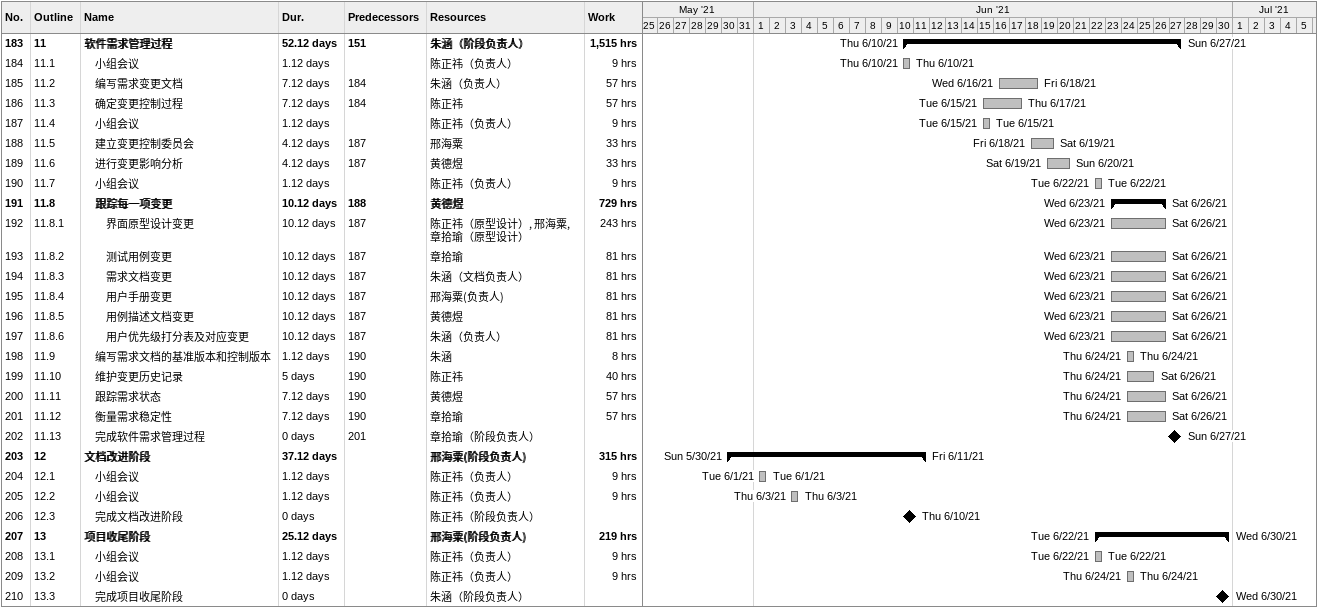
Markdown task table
| ID | WBS | Task | Duration | Start | Finish | Predecessors | Resources | Work (h) |
|---|---|---|---|---|---|---|---|---|
| 183 | 11 | **软件需求管理过程** | 52.12d | 2021-06-10 | 2021-06-27 | 151 | 朱涵（阶段负责人） | 1515 |
| 184 | 11.1 | 小组会议 | 1.12d | 2021-06-10 | 2021-06-10 |  | 陈正祎（负责人） | 9 |
| 185 | 11.2 | 编写需求变更文档 | 7.12d | 2021-06-16 | 2021-06-18 | 184 | 朱涵（负责人） | 57 |
| 186 | 11.3 | 确定变更控制过程 | 7.12d | 2021-06-15 | 2021-06-17 | 184 | 陈正祎 | 57 |
| 187 | 11.4 | 小组会议 | 1.12d | 2021-06-15 | 2021-06-15 |  | 陈正祎（负责人） | 9 |
| 188 | 11.5 | 建立变更控制委员会 | 4.12d | 2021-06-18 | 2021-06-19 | 187 | 邢海粟 | 33 |
| 189 | 11.6 | 进行变更影响分析 | 4.12d | 2021-06-19 | 2021-06-20 | 187 | 黄德煜 | 33 |
| 190 | 11.7 | 小组会议 | 1.12d | 2021-06-22 | 2021-06-22 |  | 陈正祎（负责人） | 9 |
| 191 | 11.8 | **跟踪每一项变更** | 10.12d | 2021-06-23 | 2021-06-26 | 188 | 黄德煜 | 729 |
| 192 | 11.8.1 | 界面原型设计变更 | 10.12d | 2021-06-23 | 2021-06-26 | 187 | 陈正祎（原型设计）, 邢海粟, 章拾瑜（原型设计） | 243 |
| 193 | 11.8.2 | 测试用例变更 | 10.12d | 2021-06-23 | 2021-06-26 | 187 | 章拾瑜 | 81 |
| 194 | 11.8.3 | 需求文档变更 | 10.12d | 2021-06-23 | 2021-06-26 | 187 | 朱涵（文档负责人） | 81 |
| 195 | 11.8.4 | 用户手册变更 | 10.12d | 2021-06-23 | 2021-06-26 | 187 | 邢海粟(负责人) | 81 |
| 196 | 11.8.5 | 用例描述文档变更 | 10.12d | 2021-06-23 | 2021-06-26 | 187 | 黄德煜 | 81 |
| 197 | 11.8.6 | 用户优先级打分表及对应变更 | 10.12d | 2021-06-23 | 2021-06-26 | 187 | 朱涵（负责人） | 81 |
| 198 | 11.9 | 编写需求文档的基准版本和控制版本 | 1.12d | 2021-06-24 | 2021-06-24 | 190 | 朱涵 | 8 |
| 199 | 11.10 | 维护变更历史记录 | 5d | 2021-06-24 | 2021-06-26 | 190 | 陈正祎 | 40 |
| 200 | 11.11 | 跟踪需求状态 | 7.12d | 2021-06-24 | 2021-06-26 | 190 | 黄德煜 | 57 |
| 201 | 11.12 | 衡量需求稳定性 | 7.12d | 2021-06-24 | 2021-06-26 | 190 | 章拾瑜 | 57 |
| 202 | 11.13 | 完成软件需求管理过程 | 0d | 2021-06-27 | 2021-06-27 | 201 | 章拾瑜（阶段负责人） |  |
| 203 | 12 | **文档改进阶段** | 37.12d | 2021-05-30 | 2021-06-11 |  | 邢海粟(阶段负责人) | 315 |
| 204 | 12.1 | 小组会议 | 1.12d | 2021-06-01 | 2021-06-01 |  | 陈正祎（负责人） | 9 |
| 205 | 12.2 | 小组会议 | 1.12d | 2021-06-03 | 2021-06-03 |  | 陈正祎（负责人） | 9 |
| 206 | 12.3 | 完成文档改进阶段 | 0d | 2021-06-10 | 2021-06-10 |  | 陈正祎（阶段负责人） |  |
| 207 | 13 | **项目收尾阶段** | 25.12d | 2021-06-22 | 2021-06-30 |  | 邢海粟(阶段负责人) | 219 |
| 208 | 13.1 | 小组会议 | 1.12d | 2021-06-22 | 2021-06-22 |  | 陈正祎（负责人） | 9 |
| 209 | 13.2 | 小组会议 | 1.12d | 2021-06-24 | 2021-06-24 |  | 陈正祎（负责人） | 9 |
| 210 | 13.3 | 完成项目收尾阶段 | 0d | 2021-06-30 | 2021-06-30 |  | 朱涵（阶段负责人） |  |
